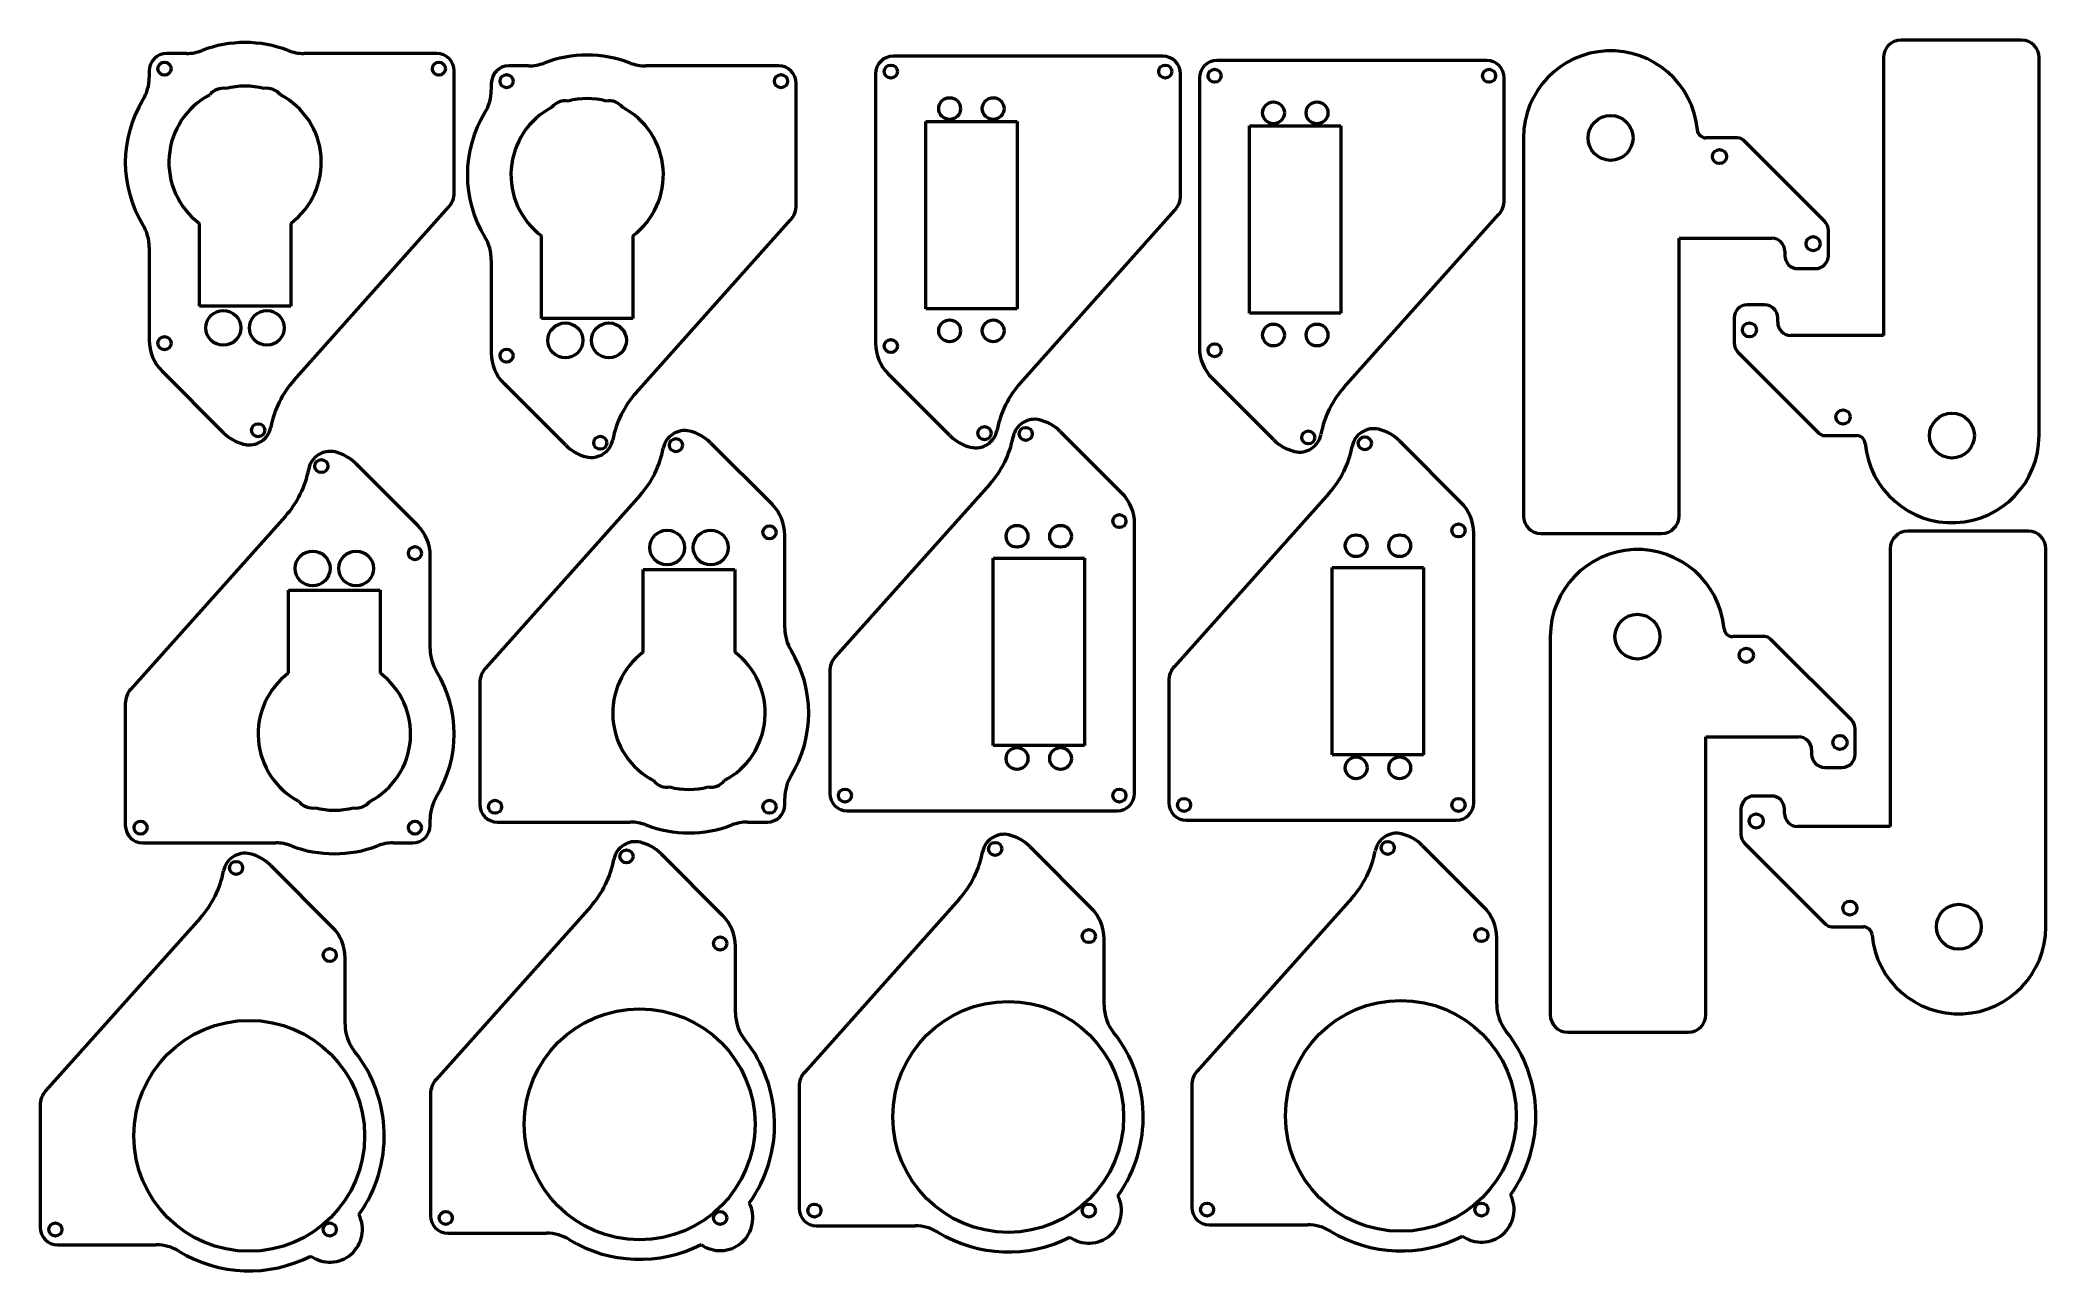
# Model space of a CAD drawing. Header units: millimetres. Extents: x 128 to 589, y 1 to 284.
import ezdxf

# ---------------------------------------------------------------- set-up
doc = ezdxf.new("R2010")
doc.units = ezdxf.units.MM
doc.layers.add('Visible (ANSI)', color=7, linetype='Continuous', lineweight=50)

msp = doc.modelspace()

# ---------------------------------------------------------------- linework, layer by layer
at = {"layer": 'Visible (ANSI)'}
for p, q in [((583.33, 283.8), (555.6, 283.8)), ((153.47, 276.75), (153.47, 275.3)), ((162.01, 280.75), (157.47, 280.75)), ((219.47, 280.75), (188.94, 280.75)), ((223.47, 248.79), (223.47, 276.75)), ((240.53, 277.88), (236, 277.88)), ((298, 277.88), (267.46, 277.88)), ((386.22, 280.09), (324.22, 280.09)), ((460.56, 279.12), (398.56, 279.12)), ((551.6, 279.8), (551.6, 216.03)), ((587.33, 193.03), (587.33, 279.8)), ((232, 273.88), (232, 272.43)), ((302, 245.91), (302, 273.88)), ((320.22, 276.09), (320.22, 214.23)), ((390.22, 248.12), (390.22, 276.09)), ((394.56, 275.12), (394.56, 213.26)), ((464.56, 247.15), (464.56, 275.12)), ((331.72, 222.09), (331.72, 265.09)), ((331.72, 265.09), (352.72, 265.09)), ((352.72, 265.09), (352.72, 222.09)), ((406.06, 221.12), (406.06, 264.12)), ((406.06, 264.12), (427.06, 264.12)), ((427.06, 264.12), (427.06, 221.12)), ((468.96, 261.36), (468.96, 174.58)), ((518.13, 261.36), (510.86, 261.36)), ((538.08, 242.24), (519.54, 260.77)), ((186.7, 205.75), (222.2, 245.45)), ((353.45, 205.09), (388.95, 244.79)), ((164.97, 222.75), (164.97, 241.75)), ((185.97, 241.75), (185.97, 222.75)), ((265.23, 202.88), (300.72, 242.58)), ((427.79, 204.12), (463.29, 243.82)), ((538.96, 234.36), (538.96, 240.11)), ((153.47, 236.2), (153.47, 214.89)), ((243.5, 219.88), (243.5, 238.88)), ((264.5, 238.88), (264.5, 219.88)), ((504.68, 174.58), (504.68, 238.36)), ((504.68, 238.36), (525.96, 238.36)), ((528.96, 235.36), (528.96, 234.36)), ((232, 233.33), (232, 212.02)), ((531.96, 231.36), (535.96, 231.36)), ((185.97, 222.75), (164.97, 222.75)), ((352.72, 222.09), (331.72, 222.09)), ((427.06, 221.12), (406.06, 221.12)), ((524.33, 223.03), (520.33, 223.03)), ((264.5, 219.88), (243.5, 219.88)), ((517.33, 220.03), (517.33, 214.27)), ((527.33, 219.03), (527.33, 220.03)), ((518.21, 212.15), (536.74, 193.61)), ((551.6, 216.03), (530.33, 216.03)), ((170.54, 193.68), (156.4, 207.82)), ((249.07, 190.81), (234.93, 204.95)), ((337.29, 193.02), (323.15, 207.16)), ((411.63, 192.05), (397.49, 206.19)), ((362.61, 193.98), (376.76, 179.84)), ((282.3, 191.4), (296.44, 177.26)), ((440.47, 191.83), (454.61, 177.69)), ((538.16, 193.03), (545.42, 193.03)), ((200.9, 186.61), (215.04, 172.47)), ((346.46, 181.91), (310.96, 142.21)), ((424.31, 179.76), (388.81, 140.06)), ((266.14, 179.33), (230.64, 139.63)), ((184.74, 174.54), (149.25, 134.84)), ((379.69, 110.91), (379.69, 172.77)), ((457.54, 108.76), (457.54, 170.62)), ((472.96, 170.58), (500.68, 170.58)), ((584.9, 171.07), (557.17, 171.07)), ((299.37, 148.88), (299.37, 170.19)), ((553.17, 167.07), (553.17, 103.29)), ((588.9, 80.29), (588.9, 167.07)), ((217.97, 144.09), (217.97, 165.4)), ((266.87, 143.33), (266.87, 162.33)), ((266.87, 162.33), (287.87, 162.33)), ((287.87, 162.33), (287.87, 143.33)), ((347.19, 121.91), (347.19, 164.91)), ((347.19, 164.91), (368.19, 164.91)), ((368.19, 164.91), (368.19, 121.91)), ((425.04, 119.76), (425.04, 162.76)), ((425.04, 162.76), (446.04, 162.76)), ((446.04, 162.76), (446.04, 119.76)), ((185.47, 138.54), (185.47, 157.54)), ((185.47, 157.54), (206.47, 157.54)), ((206.47, 157.54), (206.47, 138.54)), ((475.12, 146.88), (475.12, 60.1)), ((524.29, 146.88), (517.03, 146.88)), ((544.24, 127.76), (525.7, 146.29)), ((309.69, 138.88), (309.69, 110.91)), ((229.37, 136.3), (229.37, 108.33)), ((387.54, 136.72), (387.54, 108.76)), ((147.97, 131.51), (147.97, 103.54)), ((545.12, 119.88), (545.12, 125.64)), ((368.19, 121.91), (347.19, 121.91)), ((446.04, 119.76), (425.04, 119.76)), ((510.85, 60.1), (510.85, 123.88)), ((510.85, 123.88), (532.12, 123.88)), ((535.12, 120.88), (535.12, 119.88)), ((538.12, 116.88), (542.12, 116.88)), ((299.37, 108.33), (299.37, 109.78)), ((313.69, 106.91), (375.69, 106.91)), ((518.9, 107.29), (518.9, 101.53)), ((525.9, 110.29), (521.9, 110.29)), ((528.9, 106.29), (528.9, 107.29)), ((217.97, 103.54), (217.97, 104.99)), ((233.37, 104.33), (263.91, 104.33)), ((290.83, 104.33), (295.37, 104.33)), ((391.54, 104.76), (453.54, 104.76)), ((553.17, 103.29), (531.9, 103.29)), ((151.97, 99.54), (182.51, 99.54)), ((209.44, 99.54), (213.97, 99.54)), ((270.97, 97.02), (285.11, 82.88)), ((355.6, 98.72), (369.74, 84.58)), ((445.74, 98.95), (459.88, 84.81)), ((519.78, 99.41), (538.31, 80.87)), ((181.34, 94.37), (195.48, 80.23)), ((254.81, 84.95), (219.32, 45.25)), ((339.44, 86.65), (303.95, 46.95)), ((429.58, 86.88), (394.08, 47.18)), ((165.18, 82.3), (129.68, 42.6)), ((539.73, 80.29), (546.99, 80.29)), ((288.04, 60.59), (288.04, 75.81)), ((372.67, 62.28), (372.67, 77.5)), ((462.81, 62.52), (462.81, 77.74)), ((198.41, 57.94), (198.41, 73.16)), ((479.12, 56.1), (506.85, 56.1)), ((218.04, 41.92), (218.04, 13.95)), ((302.67, 43.61), (302.67, 15.65)), ((392.81, 43.85), (392.81, 15.88)), ((128.41, 39.27), (128.41, 11.3)), ((222.04, 9.95), (244.69, 9.95)), ((306.67, 11.65), (329.32, 11.65)), ((396.81, 11.88), (419.46, 11.88)), ((132.41, 7.3), (155.06, 7.3))]:
    msp.add_line(p, q, dxfattribs=at)
for centre, radius in [((156.97, 277.25), 1.5), ((219.97, 277.25), 1.5), ((323.72, 276.59), 1.5), ((386.72, 276.59), 1.5), ((398.06, 275.62), 1.5), ((461.06, 275.62), 1.5), ((235.5, 274.38), 1.5), ((298.5, 274.38), 1.5), ((337.22, 268.09), 2.5), ((347.22, 268.09), 2.5), ((411.56, 267.12), 2.5), ((421.56, 267.12), 2.5), ((488.96, 261.36), 5.15), ((513.96, 257.08), 1.63), ((535.46, 237.08), 1.62), ((170.47, 217.75), 4), ((180.47, 217.75), 4), ((249, 214.88), 4), ((259, 214.88), 4), ((337.22, 217.09), 2.5), ((347.22, 217.09), 2.5), ((411.56, 216.12), 2.5), ((421.56, 216.12), 2.5), ((520.83, 217.3), 1.62), ((156.97, 214.25), 1.5), ((235.5, 211.38), 1.5), ((323.72, 213.59), 1.5), ((398.06, 212.62), 1.5), ((542.33, 197.3), 1.63), ((567.33, 193.03), 5.15), ((178.47, 194.25), 1.5), ((345.22, 193.59), 1.5), ((354.69, 193.41), 1.5), ((419.56, 192.62), 1.5), ((257, 191.38), 1.5), ((274.37, 190.83), 1.5), ((432.54, 191.26), 1.5), ((192.97, 186.04), 1.5), ((272.37, 167.33), 4), ((282.37, 167.33), 4), ((295.87, 170.83), 1.5), ((352.69, 169.91), 2.5), ((362.69, 169.91), 2.5), ((376.19, 173.41), 1.5), ((454.04, 171.26), 1.5), ((190.97, 162.54), 4), ((200.97, 162.54), 4), ((214.47, 166.04), 1.5), ((430.54, 167.76), 2.5), ((440.54, 167.76), 2.5), ((495.12, 146.88), 5.15), ((520.12, 142.6), 1.63), ((352.69, 118.91), 2.5), ((362.69, 118.91), 2.5), ((541.62, 122.6), 1.62), ((430.54, 116.76), 2.5), ((440.54, 116.76), 2.5), ((313.19, 110.41), 1.5), ((376.19, 110.41), 1.5), ((232.87, 107.83), 1.5), ((295.87, 107.83), 1.5), ((391.04, 108.26), 1.5), ((454.04, 108.26), 1.5), ((522.4, 104.57), 1.62), ((151.47, 103.04), 1.5), ((214.47, 103.04), 1.5), ((263.04, 96.45), 1.5), ((347.67, 98.15), 1.5), ((437.81, 98.38), 1.5), ((173.41, 93.8), 1.5), ((543.9, 84.57), 1.63), ((568.9, 80.29), 5.15), ((369.17, 78.15), 1.5), ((459.31, 78.38), 1.5), ((194.91, 73.8), 1.5), ((284.54, 76.45), 1.5), ((266.04, 34.95), 26.5), ((350.67, 36.65), 26.5), ((440.81, 36.88), 26.5), ((176.41, 32.3), 26.5), ((221.54, 13.45), 1.5), ((284.54, 13.45), 1.5), ((306.17, 15.15), 1.5), ((369.17, 15.15), 1.5), ((396.31, 15.38), 1.5), ((459.31, 15.38), 1.5), ((131.91, 10.8), 1.5), ((194.91, 10.8), 1.5)]:
    msp.add_circle(centre, radius, dxfattribs=at)
for centre, radius, start, end in [((162.01, 290.75), 10, 270, 291.0395), ((175.47, 255.75), 27.5, 68.9605, 111.0395), ((188.94, 290.75), 10, 248.9605, 270), ((488.96, 261.36), 20, 5.2159, 180), ((555.6, 279.8), 4, 90, 180), ((583.33, 279.8), 4, 0, 90), ((157.47, 276.75), 4, 90, 180), ((219.47, 276.75), 4, 0, 90), ((236, 273.88), 4, 90, 180), ((240.53, 287.88), 10, 270, 291.0395), ((254, 252.88), 27.5, 68.9605, 111.0395), ((267.46, 287.88), 10, 248.9605, 270), ((298, 273.88), 4, 0, 90), ((324.22, 276.09), 4, 90, 180), ((386.22, 276.09), 4, 0, 90), ((398.56, 275.12), 4, 90, 180), ((460.56, 275.12), 4, 0, 90), ((143.47, 275.3), 10, 328.5761, 0), ((170.47, 268.75), 4, 80.7827, 141.2923), ((175.47, 255.75), 17.5, 75.5756, 104.4244), ((180.47, 268.75), 4, 38.7077, 99.2173), ((222, 272.43), 10, 328.5761, 0), ((175.47, 255.75), 27.5, 148.5761, 211.4239), ((175.47, 255.75), 17.5, 117.6506, 233.1301), ((175.47, 255.75), 17.5, 306.8699, 62.3494), ((254, 252.88), 27.5, 148.5761, 211.4239), ((254, 252.88), 17.5, 117.6506, 233.1301), ((249, 265.88), 4, 80.7827, 141.2923), ((254, 252.88), 17.5, 75.5756, 104.4244), ((259, 265.88), 4, 38.7077, 99.2173), ((254, 252.88), 17.5, 306.8699, 62.3494), ((510.86, 263.36), 2, 185.2159, 270), ((518.13, 259.36), 2, 45, 90), ((218.47, 248.79), 5, 318.1993, 0), ((297, 245.91), 5, 318.1993, 0), ((385.22, 248.12), 5, 318.1993, 0), ((459.56, 247.15), 5, 318.1993, 0), ((143.47, 236.2), 10, 0, 31.4239), ((535.96, 240.11), 3, 0, 45), ((222, 233.33), 10, 0, 31.4239), ((525.96, 235.36), 3, 0, 90), ((531.96, 234.36), 3, 180, 270), ((535.96, 234.36), 3, 270, 0), ((520.33, 220.03), 3, 90, 180), ((524.33, 220.03), 3, 0, 90), ((530.33, 219.03), 3, 180, 270), ((163.47, 214.89), 10, 180, 225), ((242, 212.02), 10, 180, 225), ((330.22, 214.23), 10, 180, 225), ((404.56, 213.26), 10, 180, 225), ((520.33, 214.27), 3, 180, 225), ((203.47, 190.75), 22.5, 138.1897, 169.236), ((282, 187.88), 22.5, 138.1897, 169.236), ((370.22, 190.09), 22.5, 138.1897, 169.236), ((444.56, 189.12), 22.5, 138.1897, 169.236), ((177.61, 200.75), 10, 225, 256.6056), ((176.46, 195.89), 5, 256.6056, 349.236), ((276.39, 189.19), 5, 76.6056, 169.236), ((275.23, 184.33), 10, 45, 76.6056), ((343.2, 195.22), 5, 256.6056, 349.236), ((356.7, 191.77), 5, 76.6056, 169.236), ((355.54, 186.91), 10, 45, 76.6056), ((434.55, 189.62), 5, 76.6056, 169.236), ((433.4, 184.76), 10, 45, 76.6056), ((538.16, 195.03), 2, 225, 270), ((194.99, 184.41), 5, 76.6056, 169.236), ((193.83, 179.54), 10, 45, 76.6056), ((256.14, 197.88), 10, 225, 256.6056), ((254.98, 193.02), 5, 256.6056, 349.236), ((249.37, 194.33), 22.5, 318.1897, 349.236), ((344.36, 200.09), 10, 225, 256.6056), ((329.69, 196.91), 22.5, 318.1897, 349.236), ((418.7, 199.12), 10, 225, 256.6056), ((417.55, 194.25), 5, 256.6056, 349.236), ((407.54, 194.76), 22.5, 318.1897, 349.236), ((545.42, 191.03), 2, 5.2159, 90), ((567.33, 193.03), 20, 185.2159, 0), ((167.97, 189.54), 22.5, 318.1897, 349.236), ((369.69, 172.77), 10, 0, 45), ((289.37, 170.19), 10, 0, 45), ((447.54, 170.62), 10, 0, 45), ((207.97, 165.4), 10, 0, 45), ((472.96, 174.58), 4, 180, 270), ((500.68, 174.58), 4, 270, 0), ((557.17, 167.07), 4, 90, 180), ((584.9, 167.07), 4, 0, 90), ((495.12, 146.88), 20, 5.2159, 180), ((309.37, 148.88), 10, 180, 211.4239), ((517.03, 148.88), 2, 185.2159, 270), ((227.97, 144.09), 10, 180, 211.4239), ((277.37, 129.33), 17.5, 126.8699, 242.3494), ((277.37, 129.33), 17.5, 297.6506, 53.1301), ((277.37, 129.33), 27.5, 328.5761, 31.4239), ((524.29, 144.88), 2, 45, 90), ((195.97, 124.54), 17.5, 126.8699, 242.3494), ((195.97, 124.54), 17.5, 297.6506, 53.1301), ((195.97, 124.54), 27.5, 328.5761, 31.4239), ((234.37, 136.3), 5, 138.1993, 180), ((314.69, 138.88), 5, 138.1993, 180), ((392.54, 136.72), 5, 138.1993, 180), ((152.97, 131.51), 5, 138.1993, 180), ((542.12, 125.64), 3, 0, 45), ((532.12, 120.88), 3, 0, 90), ((538.12, 119.88), 3, 180, 270), ((542.12, 119.88), 3, 270, 0), ((272.37, 116.33), 4, 218.7077, 279.2173), ((277.37, 129.33), 17.5, 255.5756, 284.4244), ((282.37, 116.33), 4, 260.7827, 321.2923), ((309.37, 109.78), 10, 148.5761, 180), ((313.69, 110.91), 4, 180, 270), ((375.69, 110.91), 4, 270, 0), ((190.97, 111.54), 4, 218.7077, 279.2173), ((195.97, 124.54), 17.5, 255.5756, 284.4244), ((200.97, 111.54), 4, 260.7827, 321.2923), ((227.97, 104.99), 10, 148.5761, 180), ((233.37, 108.33), 4, 180, 270), ((295.37, 108.33), 4, 270, 0), ((391.54, 108.76), 4, 180, 270), ((453.54, 108.76), 4, 270, 0), ((521.9, 107.29), 3, 90, 180), ((525.9, 107.29), 3, 0, 90), ((531.9, 106.29), 3, 180, 270), ((151.97, 103.54), 4, 180, 270), ((213.97, 103.54), 4, 270, 0), ((263.91, 94.33), 10, 68.9605, 90), ((277.37, 129.33), 27.5, 248.9605, 291.0395), ((290.83, 94.33), 10, 90, 111.0395), ((349.69, 96.51), 5, 76.6056, 169.236), ((348.53, 91.65), 10, 45, 76.6056), ((439.83, 96.75), 5, 76.6056, 169.236), ((438.67, 91.88), 10, 45, 76.6056), ((521.9, 101.53), 3, 180, 225), ((175.43, 92.17), 5, 76.6056, 169.236), ((174.27, 87.3), 10, 45, 76.6056), ((182.51, 89.54), 10, 68.9605, 90), ((195.97, 124.54), 27.5, 248.9605, 291.0395), ((209.44, 89.54), 10, 90, 111.0395), ((265.06, 94.82), 5, 76.6056, 169.236), ((263.9, 89.95), 10, 45, 76.6056), ((322.67, 101.65), 22.5, 318.1897, 349.236), ((412.81, 101.88), 22.5, 318.1897, 349.236), ((148.41, 97.3), 22.5, 318.1897, 349.236), ((238.04, 99.95), 22.5, 318.1897, 349.236), ((362.67, 77.5), 10, 0, 45), ((452.81, 77.74), 10, 0, 45), ((188.41, 73.16), 10, 0, 45), ((278.04, 75.81), 10, 0, 45), ((539.73, 82.29), 2, 225, 270), ((546.99, 78.29), 2, 5.2159, 90), ((568.9, 80.29), 20, 185.2159, 0), ((298.04, 60.59), 10, 180, 218.6947), ((382.67, 62.28), 10, 180, 218.6947), ((472.81, 62.52), 10, 180, 218.6947), ((479.12, 60.1), 4, 180, 270), ((506.85, 60.1), 4, 270, 0), ((208.41, 57.94), 10, 180, 218.6947), ((350.67, 36.65), 31, 324.3097, 38.6947), ((440.81, 36.88), 31, 324.3097, 38.6947), ((176.41, 32.3), 31, 324.3097, 38.6947), ((266.04, 34.95), 31, 324.3097, 38.6947), ((307.67, 43.61), 5, 138.1993, 180), ((397.81, 43.85), 5, 138.1993, 180), ((133.41, 39.27), 5, 138.1993, 180), ((223.04, 41.92), 5, 138.1993, 180), ((369.17, 15.15), 7.5, 234.3396, 27.0821), ((459.31, 15.38), 7.5, 234.3396, 27.0821), ((194.91, 10.8), 7.5, 234.3396, 27.0821), ((222.04, 13.95), 4, 180, 270), ((284.54, 13.45), 7.5, 234.3396, 27.0821), ((306.67, 15.65), 4, 180, 270), ((396.81, 15.88), 4, 180, 270), ((132.41, 11.3), 4, 180, 270), ((244.69, -0.05), 10, 58.6119, 90), ((329.32, 1.65), 10, 58.6119, 90), ((350.67, 36.65), 31, 238.6119, 297.112), ((419.46, 1.88), 10, 58.6119, 90), ((440.81, 36.88), 31, 238.6119, 297.112), ((155.06, -2.7), 10, 58.6119, 90), ((176.41, 32.3), 31, 238.6119, 297.112), ((266.04, 34.95), 31, 238.6119, 297.112)]:
    msp.add_arc(centre, radius, start, end, dxfattribs=at)

doc.saveas('drawing.dxf')
